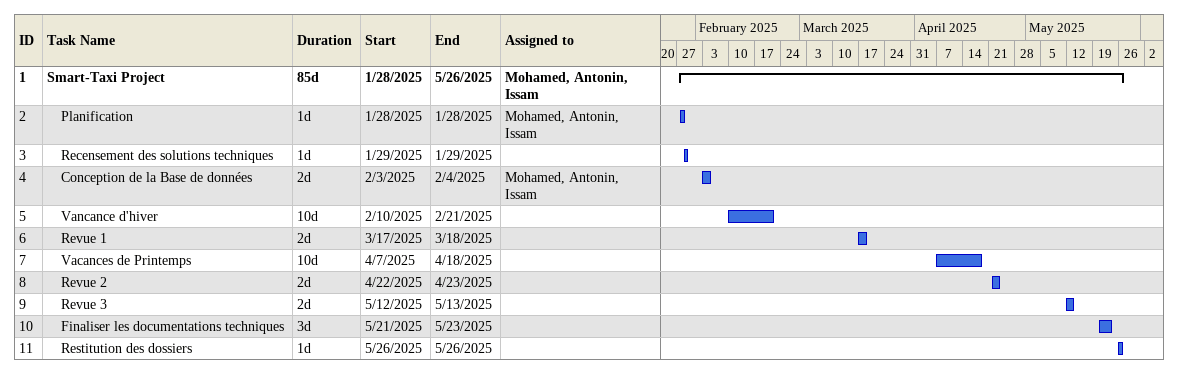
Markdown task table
| ID | Level | Task | Duration | Start | Finish | Resources |
|---|---|---|---|---|---|---|
| 1 | 1 | **Smart-Taxi Project** | 85d | 2025-01-28 | 2025-05-26 | Mohamed, Antonin, Issam |
| 2 | 2 | Planification | 1d | 2025-01-28 | 2025-01-28 | Mohamed, Antonin, Issam |
| 3 | 2 | Recensement des solutions techniques | 1d | 2025-01-29 | 2025-01-29 |  |
| 4 | 2 | Conception de la Base de données | 2d | 2025-02-03 | 2025-02-04 | Mohamed, Antonin, Issam |
| 5 | 2 | Vancance d'hiver | 10d | 2025-02-10 | 2025-02-21 |  |
| 6 | 2 | Revue 1 | 2d | 2025-03-17 | 2025-03-18 |  |
| 7 | 2 | Vacances de Printemps | 10d | 2025-04-07 | 2025-04-18 |  |
| 8 | 2 | Revue 2 | 2d | 2025-04-22 | 2025-04-23 |  |
| 9 | 2 | Revue 3 | 2d | 2025-05-12 | 2025-05-13 |  |
| 10 | 2 | Finaliser les documentations techniques | 3d | 2025-05-21 | 2025-05-23 |  |
| 11 | 2 | Restitution des dossiers | 1d | 2025-05-26 | 2025-05-26 |  |
